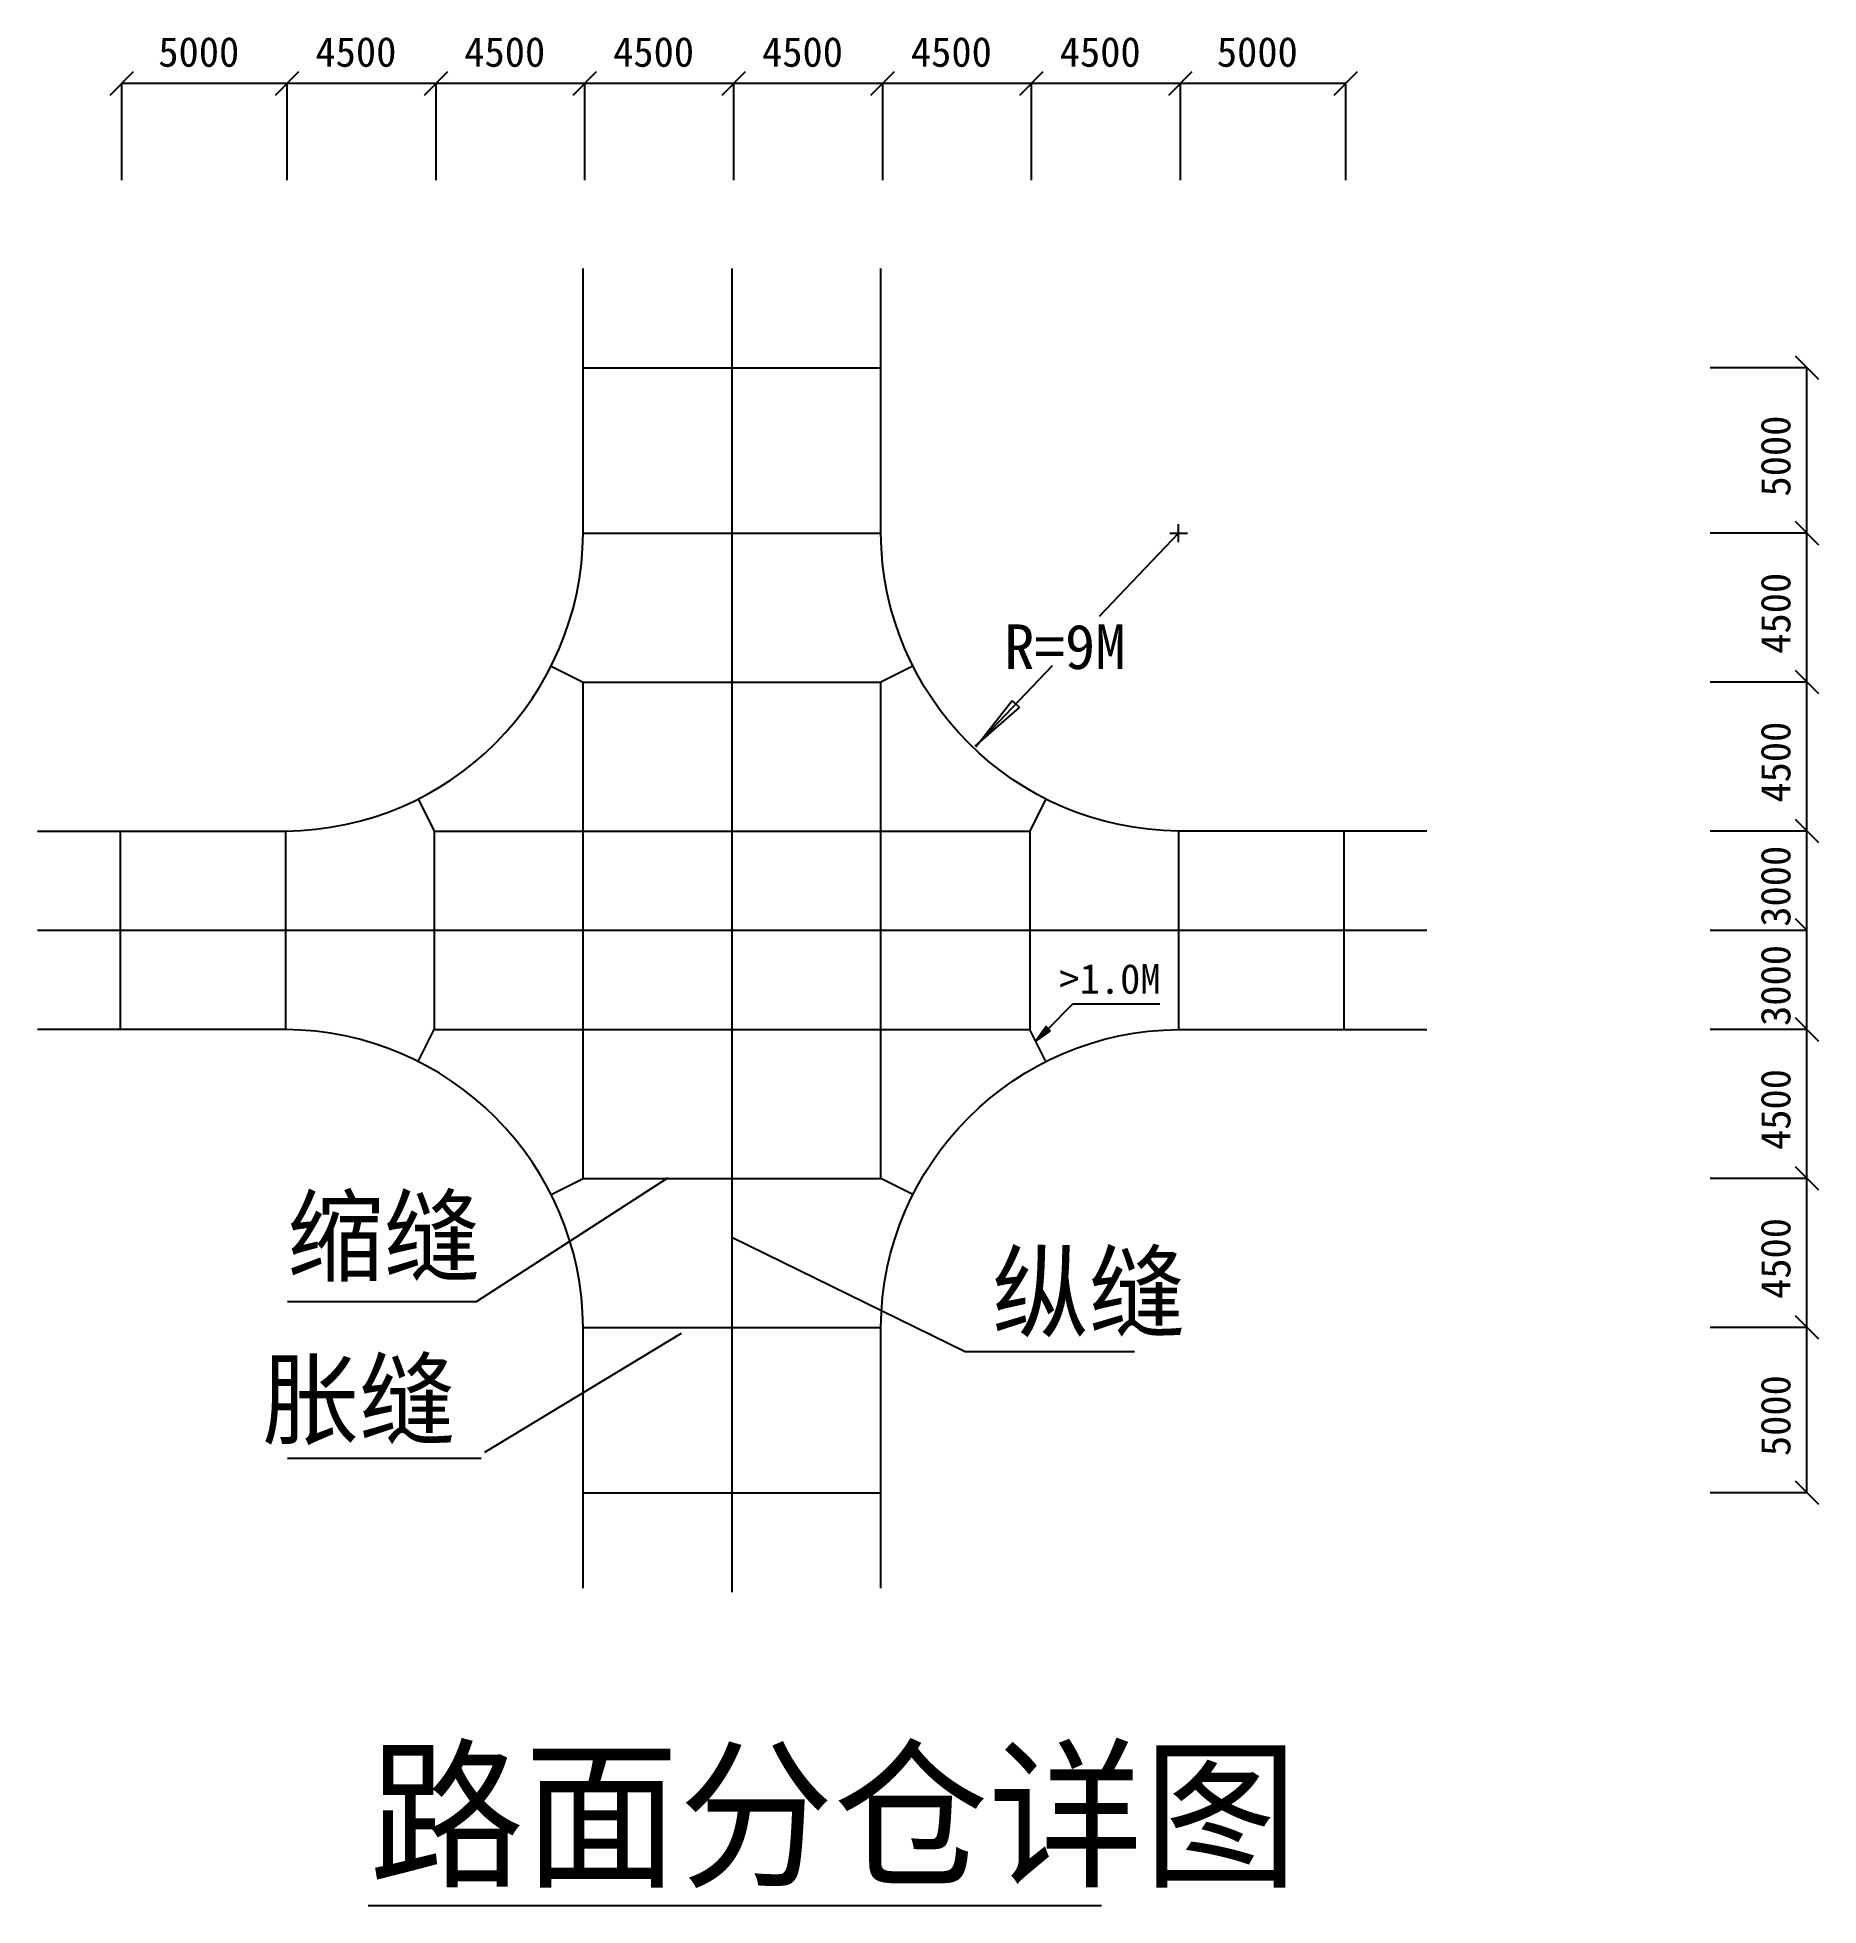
# Model space of a CAD drawing. Header units: metres. Extents: x -216 to 54, y 80 to 362.
import ezdxf

# ---------------------------------------------------------------- set-up
doc = ezdxf.new("R2010")
doc.units = ezdxf.units.M

msp = doc.modelspace()

# ---------------------------------------------------------------- hatches: boundary and pattern name
h = msp.add_hatch()
h.set_pattern_fill('SOLID')
h.paths.add_polyline_path([(-62.35, 211.86), (-62.99, 212.5), (-64.58, 210.27), (-64.58, 210.27), (-62.35, 211.86)])

# ---------------------------------------------------------------- linework, layer by layer
for p, q in [((-202.77, 355.12), (-17.68, 355.12)), ((-202.77, 340.47), (-202.77, 355.12)), ((-177.76, 340.47), (-177.76, 355.12)), ((-155.25, 340.47), (-155.25, 355.12)), ((-132.74, 340.47), (-132.74, 355.12)), ((-110.22, 340.47), (-110.22, 355.12)), ((-87.71, 340.47), (-87.71, 355.12)), ((-65.2, 340.47), (-65.2, 355.12)), ((-42.69, 340.47), (-42.69, 355.12)), ((-17.68, 340.47), (-17.68, 355.12)), ((-110.5, 127), (-110.5, 327.13)), ((-133.01, 312.11), (-87.99, 312.11)), ((37.42, 312.14), (52.06, 312.14)), ((52.06, 142.05), (52.06, 312.14)), ((-42.96, 285.75), (-42.96, 288.45)), ((-42.96, 287.1), (-54.95, 274.52)), ((-44.31, 287.1), (-41.61, 287.1)), ((37.42, 287.13), (52.06, 287.13)), ((-137.76, 266.96), (-133.01, 264.59)), ((-83.23, 266.96), (-87.99, 264.59)), ((-72.15, 256.45), (-62.03, 267.08)), ((-133.01, 189.55), (-133.01, 264.59)), ((-133.01, 264.59), (-87.99, 264.59)), ((-87.99, 189.55), (-87.99, 264.59)), ((37.42, 264.62), (52.06, 264.62)), ((-73.74, 254.9), (-67, 260.73)), ((-73.62, 254.79), (-68.13, 261.8)), ((-68.15, 261.82), (-67, 260.73)), ((-157.9, 246.83), (-155.52, 242.07)), ((-63.1, 246.83), (-65.48, 242.07)), ((-203.05, 242.07), (-203.05, 212.06)), ((-155.52, 242.07), (-65.48, 242.07)), ((-155.52, 242.07), (-155.52, 212.06)), ((-65.48, 242.07), (-65.48, 212.06)), ((-17.95, 242.07), (-17.95, 212.06)), ((37.42, 242.1), (52.06, 242.1)), ((-215.55, 227.07), (-5.44, 227.07)), ((37.42, 227.1), (52.06, 227.1)), ((-62.67, 212.18), (-58.94, 215.92)), ((-58.94, 215.92), (-46.11, 215.92)), ((-46.11, 215.92), (-45.79, 215.92)), ((-157.9, 207.31), (-155.52, 212.06)), ((-155.52, 212.06), (-65.48, 212.06)), ((-63.1, 207.31), (-65.48, 212.06)), ((37.42, 212.09), (52.06, 212.09)), ((-149.13, 170.93), (-120.2, 189.64)), ((-137.76, 187.17), (-133.01, 189.55)), ((-133.01, 189.55), (-87.99, 189.55)), ((-83.23, 187.17), (-87.99, 189.55)), ((37.42, 189.58), (52.06, 189.58)), ((-110.51, 180.65), (-75.23, 163.37)), ((-177.7, 170.93), (-149.13, 170.93)), ((37.42, 167.06), (52.06, 167.06)), ((-147.87, 148.16), (-118.12, 166.14)), ((-75.23, 163.37), (-49.64, 163.37)), ((-177.7, 147.25), (-148.44, 147.25)), ((-133.01, 142.02), (-87.99, 142.02)), ((37.42, 142.05), (52.06, 142.05))]:
    msp.add_line(p, q)
for points in [[(-204.54, 353.35), (-201, 356.89)], [(-179.53, 353.35), (-175.99, 356.89)], [(-157.02, 353.35), (-153.48, 356.89)], [(-134.5, 353.35), (-130.97, 356.89)], [(-111.99, 353.35), (-108.45, 356.89)], [(-89.48, 353.35), (-85.94, 356.89)], [(-66.97, 353.35), (-63.43, 356.89)], [(-44.46, 353.35), (-40.92, 356.89)], [(-19.44, 353.35), (-15.91, 356.89)], [(50.29, 313.91), (53.83, 310.37)], [(50.29, 288.9), (53.83, 285.36)], [(-133.01, 287.1), (-87.99, 287.1)], [(50.29, 266.38), (53.83, 262.85)], [(50.29, 243.87), (53.83, 240.33)], [(-178.03, 242.07), (-178.03, 212.06)], [(-42.96, 242.07), (-42.96, 212.06)], [(50.29, 228.86), (52.06, 227.1)], [(-62.35, 211.86), (-62.99, 212.5), (-64.58, 210.27), (-64.58, 210.27), (-62.35, 211.86)], [(50.29, 213.86), (53.83, 210.32)], [(50.29, 191.34), (53.83, 187.81)], [(-133.01, 167.03), (-87.99, 167.03)], [(50.29, 168.83), (53.83, 165.3)], [(50.29, 143.82), (53.83, 140.28)], [(-165.53, 79.6), (-54.64, 79.6)]]:
    msp.add_lwpolyline(points)
for points in [[(-215.55, 242.07), (-178.03, 242.07, 0.41), (-133.01, 287.1), (-133.01, 327.12)], [(-5.44, 242.07), (-42.96, 242.07, -0.41), (-87.99, 287.1), (-87.99, 327.12)], [(-133.01, 127.61), (-133.01, 167.03, 0.41), (-178.03, 212.06), (-215.55, 212.06)], [(-87.99, 127.61), (-87.99, 167.03, -0.41), (-42.96, 212.06), (-5.44, 212.06)]]:
    msp.add_lwpolyline(points, format="xyb")

# ---------------------------------------------------------------- texts
for s, height, p in [('5000', 4.5, (-197.26, 357.62)), ('4500', 4.5, (-173.5, 357.62)), ('4500', 4.5, (-150.99, 357.62)), ('4500', 4.5, (-128.48, 357.62)), ('4500', 4.5, (-105.96, 357.62)), ('4500', 4.5, (-83.45, 357.62)), ('4500', 4.5, (-60.94, 357.62)), ('5000', 4.5, (-37.18, 357.62)), ('R=9M', 6.75, (-69.34, 266.56)), ('>1.0M', 4.5, (-60.99, 217.47)), ('缩缝', 11.26, (-177.79, 175.17)), ('纵缝', 11.26, (-71.18, 166.74)), ('胀缝', 11.26, (-181.53, 150.49)), ('路面分仓详图', 18.01, (-165.36, 84.3))]:
    msp.add_text(s, height=height).set_placement(p)
for s, p in [('5000', (49.56, 292.64)), ('4500', (49.56, 268.87)), ('4500', (49.56, 246.36)), ('3000', (49.56, 227.6)), ('3000', (49.56, 212.6)), ('4500', (49.56, 193.84)), ('4500', (49.56, 171.32)), ('5000', (49.56, 147.56))]:
    msp.add_text(s, height=4.5, rotation=90).set_placement(p)

doc.saveas('drawing.dxf')
